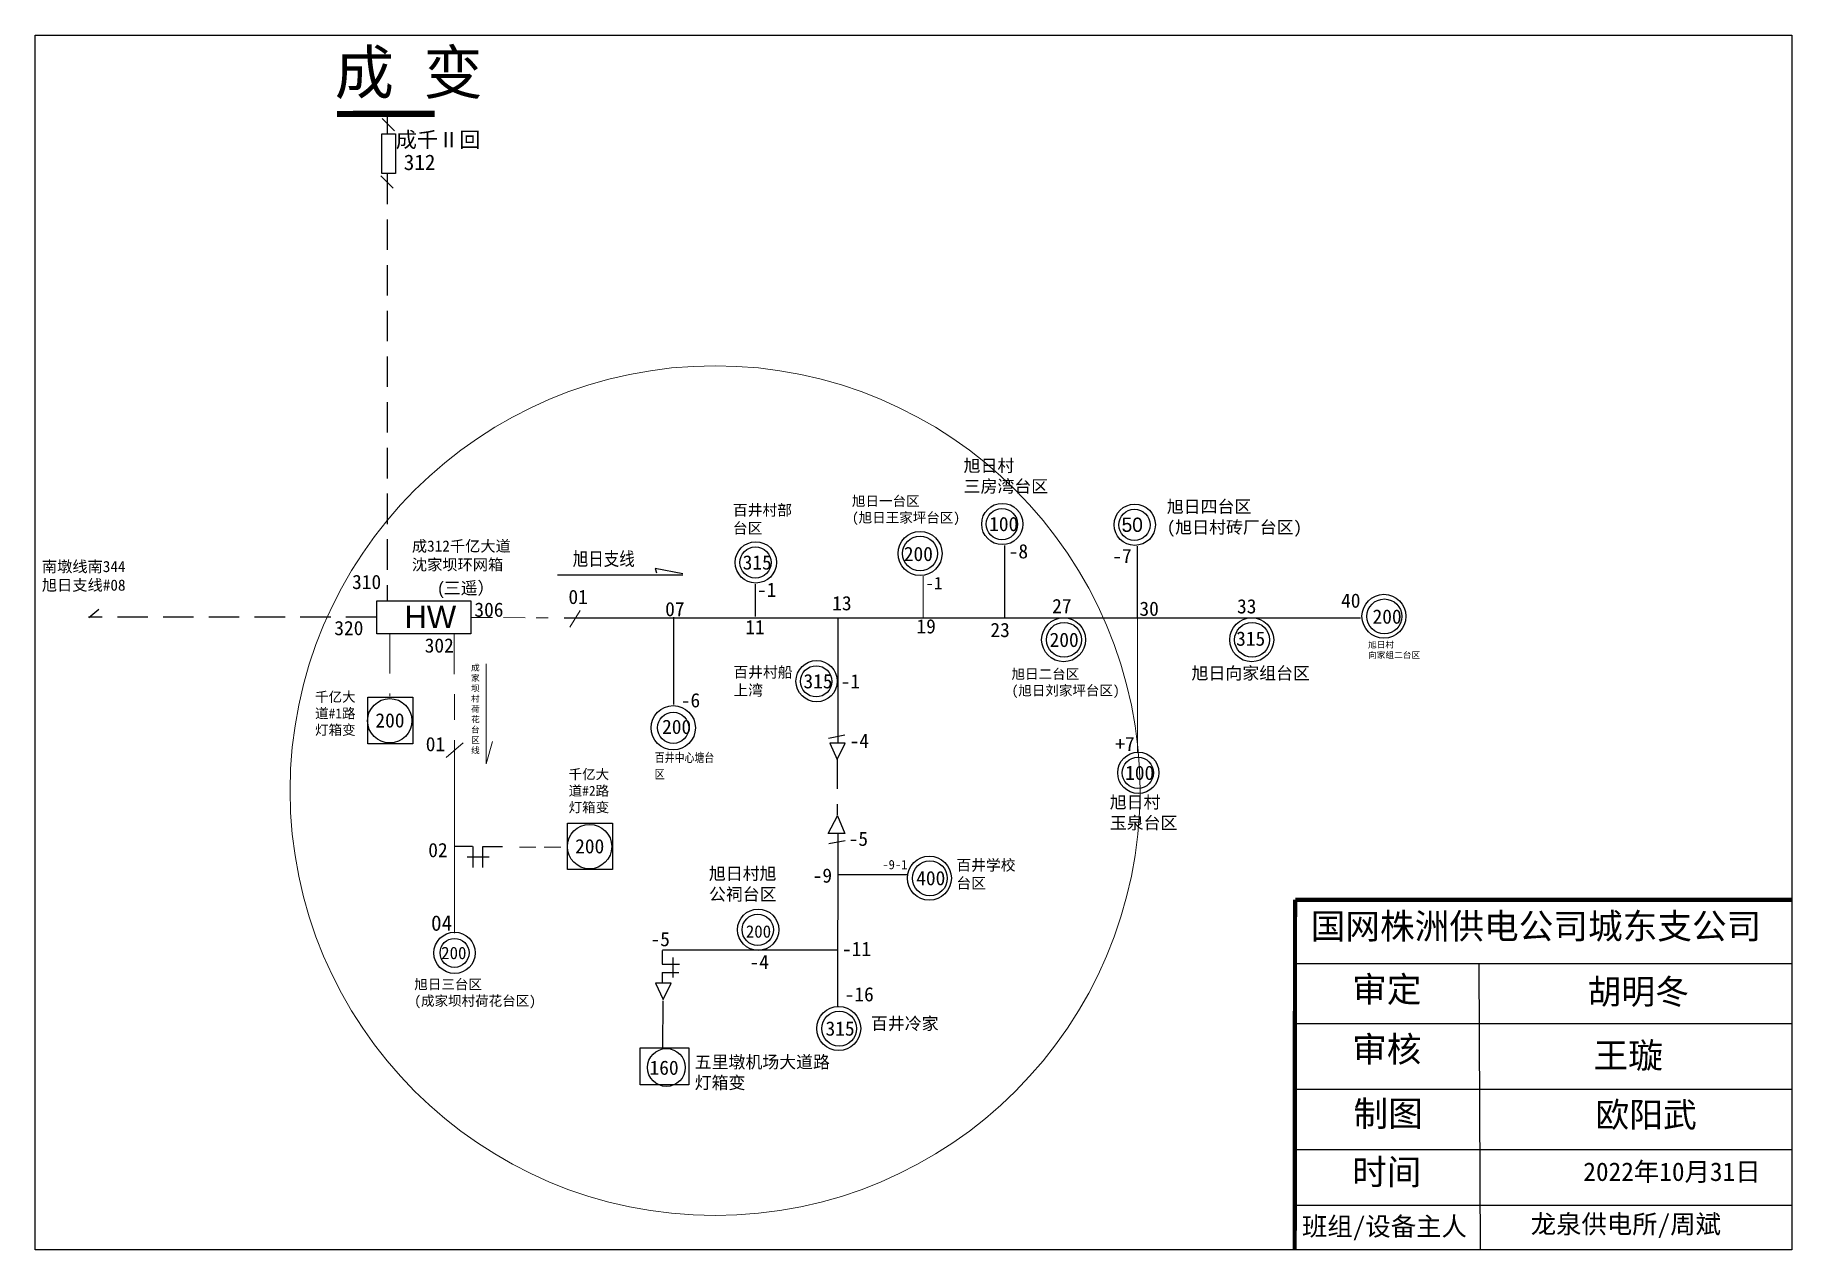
# Model space of a CAD drawing. Extents: x -843 to -559, y 4 to 200.
import ezdxf

# ---------------------------------------------------------------- set-up
doc = ezdxf.new("R2010")
doc.units = 0
doc.header["$LTSCALE"] = 0.774411
doc.linetypes.add('ACAD_ISO02W100', pattern=[15, 12, -3])
doc.linetypes.add('DASHED2', pattern=[9.525, 6.35, -3.175])
doc.layers.get('0').update_dxf_attribs({"linetype": 'CONTINUOUS'})
doc.styles.add('hztxt_txtstyle_0.00_0_0', font='', dxfattribs={"bigfont": 'hztxt.shx'})
doc.styles.add('hztxt_txtstyle_1.60_0_0', font='', dxfattribs={"height": 1.6, "bigfont": 'hztxt.shx'})
doc.styles.add('hztxt_txtstyle_1.75_0_0', font='', dxfattribs={"height": 1.75, "bigfont": 'hztxt.shx'})
doc.styles.add('hztxt_txtstyle_1.80_0_0', font='', dxfattribs={"height": 1.8, "bigfont": 'hztxt.shx'})
doc.styles.add('hztxt_txtstyle_2.00_0_0', font='', dxfattribs={"height": 2, "bigfont": 'hztxt.shx'})
doc.styles.add('hztxt_txtstyle_2.30_0_0', font='', dxfattribs={"height": 2.3, "bigfont": 'hztxt.shx'})
doc.styles.add('SimSun_txtstyle_2.00_0_0', font='', dxfattribs={"height": 2})
doc.styles.add('仿宋_txtstyle_4.00_0_0', font='simfang.ttf', dxfattribs={"height": 4})
doc.styles.add('字体', font='', dxfattribs={"height": 2.5})
doc.styles.add('宋体_txtstyle_0.00_0_0', font='')
doc.styles.add('宋体_txtstyle_1.00_0_0', font='', dxfattribs={"height": 1})
doc.styles.add('宋体_txtstyle_1.50_0_0', font='', dxfattribs={"height": 1.5})
doc.styles.add('宋体_txtstyle_2.00_0_0', font='', dxfattribs={"height": 2})
doc.styles.add('宋体_txtstyle_2.30_0_0', font='', dxfattribs={"height": 2.3})
doc.styles.add('宋体_txtstyle_3.00_0_0', font='', dxfattribs={"height": 3})
doc.styles.add('宋体_txtstyle_300.00_0_0300', font='SIMSUN.TTC', dxfattribs={"height": 300})
doc.styles.get('hztxt_txtstyle_0.00_0_0').set_extended_font_data('hztxt')
doc.styles.get('hztxt_txtstyle_1.60_0_0').set_extended_font_data('hztxt')
doc.styles.get('hztxt_txtstyle_1.75_0_0').set_extended_font_data('hztxt')
doc.styles.get('hztxt_txtstyle_1.80_0_0').set_extended_font_data('hztxt')
doc.styles.get('hztxt_txtstyle_2.00_0_0').set_extended_font_data('hztxt')
doc.styles.get('hztxt_txtstyle_2.30_0_0').set_extended_font_data('hztxt')
doc.styles.get('SimSun_txtstyle_2.00_0_0').set_extended_font_data('SimSun')
doc.styles.get('字体').set_extended_font_data('楷体_GB2312')
doc.styles.get('宋体_txtstyle_0.00_0_0').set_extended_font_data('宋体')
doc.styles.get('宋体_txtstyle_1.00_0_0').set_extended_font_data('宋体')
doc.styles.get('宋体_txtstyle_1.50_0_0').set_extended_font_data('宋体')
doc.styles.get('宋体_txtstyle_2.00_0_0').set_extended_font_data('宋体')
doc.styles.get('宋体_txtstyle_2.30_0_0').set_extended_font_data('宋体')
doc.styles.get('宋体_txtstyle_3.00_0_0').set_extended_font_data('宋体')

msp = doc.modelspace()

# ---------------------------------------------------------------- linework, layer by layer
at = {"linetype": 'ACAD_ISO02W100'}
msp.add_line((-785.85, 184.36), (-785.85, 187.45), dxfattribs=at)
at = {"linetype": 'Continuous'}
for p, q in [((-784.71, 184.86), (-786.69, 186.84)), ((-784.93, 175.63), (-786.91, 177.61)), ((-726.51, 111.71), (-726.51, 106.48)), ((-772.12, 69.39), (-775.07, 69.39)), ((-772.08, 69.39), (-772.08, 66)), ((-770.46, 66), (-770.46, 69.39)), ((-767.27, 69.29), (-770.45, 69.29)), ((-769.42, 67.62), (-772.96, 67.62)), ((-713.14, 64.84), (-701.83, 64.84)), ((-639.37, 50.5), (-559.3, 50.5)), ((-609.79, 50.49), (-609.57, 4.3)), ((-639.37, 40.79), (-559.3, 40.79)), ((-639.37, 30.2), (-559.3, 30.2)), ((-639.37, 20.49), (-559.3, 20.49)), ((-639.51, 11.48), (-559.3, 11.48))]:
    msp.add_line(p, q, dxfattribs=at)
at = {"linetype": 'DASHED2'}
msp.add_line((-785.91, 177.95), (-785.91, 108.93), dxfattribs=at)
at = {"color": 0, "linetype": 'Continuous'}
for p, q in [((-686.22, 106.36), (-686.22, 117.94)), ((-664.85, 106.24), (-664.85, 117.82)), ((-738.21, 113.36), (-742.64, 114.25)), ((-742.64, 114.25), (-742.46, 113.54)), ((-758.41, 113.21), (-738.21, 113.21)), ((-739.68, 106.4), (-739.68, 92.26)), ((-712.04, 87.31), (-714.69, 86.79)), ((-714.5, 86.05), (-713.31, 83.38)), ((-711.99, 86.04), (-714.5, 86.05)), ((-713.31, 83.38), (-711.99, 86.04)), ((-714.76, 71.46), (-713.25, 74.3)), ((-713.25, 74.3), (-712.08, 71.46)), ((-712.08, 71.46), (-714.76, 71.46)), ((-712, 70.29), (-714.65, 69.77)), ((-741.53, 52.6), (-741.53, 50.4)), ((-713.23, 52.66), (-741.49, 52.66)), ((-739.8, 51.45), (-739.8, 48.24)), ((-741.53, 49.01), (-738.81, 49.01)), ((-741.53, 49.01), (-741.53, 47.26)), ((-741.5, 50.39), (-738.73, 50.39)), ((-740.07, 47.31), (-742.58, 47.32)), ((-742.58, 47.32), (-741.39, 44.66)), ((-741.39, 44.66), (-740.07, 47.31))]:
    msp.add_line(p, q, dxfattribs=at)
at = {"color": 7, "linetype": 'Continuous', "lineweight": 0, "ltscale": 0.899659}
msp.add_line((-699.41, 106.19), (-699.41, 112.98), dxfattribs=at)
at = {"color": 7, "linetype": 'DASHED2'}
for p, q in [((-787.62, 106.36), (-834.08, 106.36)), ((-834.03, 106.31), (-832.42, 107.67))]:
    msp.add_line(p, q, dxfattribs=at)
at = {"color": 7, "linetype": 'DASHED2', "lineweight": 0, "ltscale": 0.714584}
msp.add_line((-772.42, 106.33), (-759.9, 106.27), dxfattribs=at)
msp.add_line((-757.36, 106.25), (-628.84, 106.26))
at = {"color": 7, "linetype": 'Continuous', "lineweight": 0, "ltscale": 0.25725}
for p, q in [((-754.76, 107.43), (-756.43, 104.75)), ((-773.63, 86.1), (-776.36, 83.75))]:
    msp.add_line(p, q, dxfattribs=at)
at = {"color": 0}
for p, q in [((-713.13, 86.04), (-713.11, 106.08)), ((-713.16, 43.61), (-713.14, 71.39))]:
    msp.add_line(p, q, dxfattribs=at)
at = {"color": 7, "linetype": 'Continuous', "lineweight": 0, "ltscale": 0.971632}
msp.add_line((-664.85, 106.24), (-664.85, 84.47), dxfattribs=at)
at = {"color": 7, "linetype": 'DASHED2', "lineweight": 0, "ltscale": 1.302978}
for p, q in [((-785.48, 103.68), (-785.48, 93.65)), ((-775.1, 103.56), (-775.01, 89.83))]:
    msp.add_line(p, q, dxfattribs=at)
at = {"color": 7, "linetype": 'Continuous', "lineweight": 0, "ltscale": 0.677052}
for p, q in [((-769.92, 98.82), (-769.92, 82.71)), ((-769.92, 82.71), (-768.91, 86.29))]:
    msp.add_line(p, q, dxfattribs=at)
at = {"color": 7, "linetype": 'Continuous', "lineweight": 0, "ltscale": 1.117093}
msp.add_line((-775.01, 86.55), (-775.01, 55.36), dxfattribs=at)
at = {"color": 0, "linetype": 'DASHED2'}
msp.add_line((-713.29, 83.58), (-713.28, 74.36), dxfattribs=at)
at = {"color": 7, "linetype": 'DASHED2', "lineweight": 0, "ltscale": 0.543448}
msp.add_line((-764.56, 69.26), (-756.74, 69.26), dxfattribs=at)
at = {"color": 0, "linetype": 'ByBlock'}
msp.add_line((-741.44, 44.48), (-741.46, 36.82), dxfattribs=at)
at = {"color": 7, "linetype": 'ByBlock'}
msp.add_lwpolyline([(-842.68, 200.3), (-559.3, 200.3), (-559.3, 4.3), (-842.68, 4.3)], close=True, dxfattribs=at)
at = {"linetype": 'Continuous'}
for points, const_width in [([(-778.23, 187.61), (-793.98, 187.58)], 1), ([(-639.42, 60.76), (-639.48, 4.3)], 0.683), ([(-639.37, 60.76), (-559.3, 60.76)], 0.683)]:
    msp.add_lwpolyline(points, dxfattribs=dict(at, const_width=const_width))
at = {"linetype": 'ACAD_ISO02W100'}
msp.add_lwpolyline([(-784.52, 177.96), (-786.73, 177.96), (-786.73, 184.36), (-784.52, 184.36)], close=True, dxfattribs=at)
at = {"lineweight": -2}
msp.add_lwpolyline([(-787.55, 108.99), (-772.42, 108.99), (-772.42, 103.68), (-787.55, 103.68)], close=True, dxfattribs=at)
at = {"linetype": 'Continuous'}
for points in [[(-789.03, 93.45), (-781.76, 93.45), (-781.76, 85.96), (-789.03, 85.96)], [(-756.8, 73.14), (-749.53, 73.14), (-749.53, 65.65), (-756.8, 65.65)]]:
    msp.add_lwpolyline(points, close=True, dxfattribs=at)
at = {"color": 0, "linetype": 'Continuous'}
msp.add_lwpolyline([(-745.08, 36.85), (-737.23, 36.85), (-737.23, 30.92), (-745.08, 30.92)], close=True, dxfattribs=at)
at = {"color": 12, "linetype": 'Continuous', "lineweight": 0, "ltscale": 3.839918, "true_color": 0xc00000}
msp.add_circle((-732.99, 78.38), 68.56, dxfattribs=at)
at = {"color": 0}
for centre, radius in [((-686.65, 121.41), 3.33), ((-665.28, 121.29), 3.33), ((-699.92, 116.65), 3.55), ((-726.42, 115.21), 3.33), ((-716.61, 96.04), 3.33), ((-664.71, 81.26), 3.33), ((-698.42, 64.26), 3.55), ((-726.04, 55.94), 3.33), ((-775.02, 52.2), 3.33), ((-775.02, 52.2), 2.34), ((-713.05, 39.99), 3.55)]:
    msp.add_circle(centre, radius, dxfattribs=at)
at = {"color": 0, "linetype": 'Continuous'}
for centre, radius in [((-686.71, 121.39), 2.52), ((-665.34, 121.27), 2.52), ((-699.92, 116.65), 2.82), ((-726.48, 115.19), 2.52), ((-716.68, 96.02), 2.52), ((-739.74, 88.52), 3.58), ((-739.74, 88.52), 2.52), ((-664.77, 81.25), 2.52), ((-698.34, 64.24), 2.82), ((-726.11, 55.93), 2.52), ((-712.97, 39.98), 2.82), ((-740.84, 33.7), 3.05)]:
    msp.add_circle(centre, radius, dxfattribs=at)
at = {"color": 0, "linetype": 'ByBlock'}
for centre, radius in [((-625.08, 106.51), 3.55), ((-625.01, 106.49), 2.82)]:
    msp.add_circle(centre, radius, dxfattribs=at)
for centre in [(-676.76, 102.73), (-646.42, 102.73)]:
    msp.add_circle(centre, 3.55)
at = {"color": 7, "linetype": 'Continuous'}
for centre in [(-676.69, 102.72), (-646.35, 102.72)]:
    msp.add_circle(centre, 2.82, dxfattribs=at)
at = {"linetype": 'Continuous'}
for centre in [(-785.47, 89.66), (-753.24, 69.35)]:
    msp.add_circle(centre, 3.58, dxfattribs=at)

# ---------------------------------------------------------------- texts
at = {"linetype": 'Continuous', "attachment_point": 1}
for s, insert, char_height, width, style in [('{\\fSimSun|b0|i0|c134|p2;成 变}', (-794.35, 197.8), 7, 27.4955, 'hztxt_txtstyle_0.00_0_0'), ('{\\fSimSun|b0|i0|c134|p2;成312千亿大道沈家坝环网箱}', (-781.9, 118.75), 1.8, 16.1467, 'hztxt_txtstyle_1.80_0_0'), ('国网株洲供电公司城东支公司', (-636.9, 58.56), 4.0999, 112.0892, '宋体_txtstyle_3.00_0_0'), ('审定', (-630.22, 48.37), 4.1, 32.0635, '宋体_txtstyle_0.00_0_0'), ('胡明冬', (-592.24, 47.95), 4, 32.0635, '仿宋_txtstyle_4.00_0_0'), ('审核', (-630.22, 38.71), 4.1, 32.0635, '宋体_txtstyle_0.00_0_0'), ('{\\fSimSun|b0|i0|c134|p2;王璇}', (-591.26, 37.71), 4.0999, 45.1729, '宋体_txtstyle_0.00_0_0'), ('制图', (-630, 28.3), 4.1, 32.0635, '宋体_txtstyle_0.00_0_0'), ('欧阳武', (-590.97, 28.09), 4, 55.6223, '仿宋_txtstyle_4.00_0_0'), ('时间', (-630.22, 18.89), 4.1, 32.0635, '宋体_txtstyle_0.00_0_0'), ('2022年10月31日', (-592.92, 18.39), 3, 35.3626, '宋体_txtstyle_3.00_0_0')]:
    msp.add_mtext(s, dxfattribs=dict(at, insert=insert, char_height=char_height, width=width, style=style))
at = {"color": 0, "linetype": 'Continuous', "char_height": 2.5, "attachment_point": 1, "style": 'hztxt_txtstyle_0.00_0_0'}
for s, insert, width in [('{\\fSimSun|b0|i0|c134|p2;成千Ⅱ回}', (-784.5, 184.68), 14.1041), ('{\\fSimSun|b0|i0|c0|p2;3\\fSimSun|b0|i0|c134|p2;12}', (-783.21, 181.03), 5.6554)]:
    msp.add_mtext(s, dxfattribs=dict(at, insert=insert, width=width))
at = {"attachment_point": 1}
for s, insert, char_height, width, style in [('旭日村^M^J三房湾台区', (-692.89, 131.83), 2, 29.4048, 'SimSun_txtstyle_2.00_0_0'), ('{\\fSimSun|b0|i0|c134|p2;旭日四台区\\P(旭日村砖厂台区)}', (-660.11, 125.22), 2, 29.4048, 'hztxt_txtstyle_2.00_0_0'), ('{\\fSimSun|b0|i0|c0|p2;27}', (-678.61, 109.32), 2.3, 4.8377, 'hztxt_txtstyle_0.00_0_0'), ('33', (-648.78, 109.28), 2.3, 4.8377, '宋体_txtstyle_2.30_0_0'), ('40', (-632, 110.2), 2.3, 4.8377, '宋体_txtstyle_2.30_0_0'), ('{\\fSimSun|b0|i0|c0|p2;23}', (-688.57, 105.46), 2.3, 4.8377, 'hztxt_txtstyle_0.00_0_0'), ('{\\fSimSun|b0|i0|c0|p2;200}', (-679.02, 103.87), 2.3, 4.8377, 'hztxt_txtstyle_0.00_0_0'), ('{\\fSimSun|b0|i0|c0|p2;315}', (-648.93, 104.06), 2.3, 4.8377, 'hztxt_txtstyle_2.30_0_0'), ('{\\fSimSun|b0|i0|c134|p2;旭日二台区\\P(旭日刘家坪台区)}', (-685.16, 98.01), 1.6, 18.6109, 'hztxt_txtstyle_0.00_0_0'), ('旭日向家组台区^M^J', (-656.12, 98.34), 2, 37.1204, 'SimSun_txtstyle_2.00_0_0'), ('{\\fSimSun|b0|i0|c134|p2;千亿大道#1路灯箱变}', (-797.53, 94.32), 1.6, 8.0635, 'hztxt_txtstyle_1.60_0_0'), ('200', (-787.79, 90.87), 2.3, 4.8377, '宋体_txtstyle_2.30_0_0'), ('{\\fSimSun|b0|i0|c134|p2;千亿大道#2路灯箱变}', (-756.62, 81.83), 1.6, 8.0635, 'hztxt_txtstyle_1.60_0_0'), ('旭日村^M^J玉泉台区', (-669.31, 77.52), 2, 29.4048, 'SimSun_txtstyle_2.00_0_0'), ('200', (-755.56, 70.56), 2.3, 4.8377, '宋体_txtstyle_2.30_0_0'), ('{\\fSimSun|b0|i0|c134|p2;旭日三台区\\P(成家坝村荷花台区)}', (-781.52, 47.93), 1.6, 18.6109, 'hztxt_txtstyle_1.60_0_0')]:
    msp.add_mtext(s, dxfattribs=dict(at, insert=insert, char_height=char_height, width=width, style=style))
at = {"color": 0, "attachment_point": 1}
for s, insert, char_height, width, style in [('{\\fSimSun|b0|i0|c134|p2;旭日一台区\\P(旭日王家坪台区)}', (-710.91, 125.92), 1.6, 18.33, 'hztxt_txtstyle_0.00_0_0'), ('{\\fSimSun|b0|i0|c134|p2;百井村部台区}', (-730.12, 124.53), 1.75, 10.4685, 'hztxt_txtstyle_0.00_0_0'), ('50', (-667.4, 122.44), 2.3, 4.8377, 'hztxt_txtstyle_0.00_0_0'), ('旭日支线', (-755.95, 116.95), 2.5, 16.4292, 'hztxt_txtstyle_0.00_0_0'), ('{\\fSimSun|b0|i0|c134|p2;315}', (-728.54, 116.36), 2.3, 4.8377, 'hztxt_txtstyle_0.00_0_0'), ('200', (-702.54, 117.73), 2.3, 4.8377, '宋体_txtstyle_2.30_0_0'), ('{\\fSimSun|b0|i0|c0|p2;-7}', (-668.91, 117.39), 2.3, 4.8377, 'hztxt_txtstyle_0.00_0_0'), ('{\\fSimSun|b0|i0|c134|p2;-1}', (-726.23, 111.95), 2.3, 4.8377, 'hztxt_txtstyle_0.00_0_0'), ('{\\fSimSun|b0|i0|c0|p2;0\\fSimSun|b0|i0|c134|p2;7}', (-741.04, 108.83), 2.3, 4.8377, 'hztxt_txtstyle_0.00_0_0'), ('{\\fSimSun|b0|i0|c134|p2;13}', (-714.09, 109.78), 2.3, 4.8377, 'hztxt_txtstyle_0.00_0_0'), ('30', (-664.53, 108.89), 2.3, 4.8377, '宋体_txtstyle_2.30_0_0'), ('{\\fSimSun|b0|i0|c134|p2;11}', (-728.12, 105.92), 2.3, 4.8377, 'hztxt_txtstyle_0.00_0_0'), ('{\\fSimSun|b0|i0|c134|p2;315}', (-718.73, 97.19), 2.3, 4.8377, 'hztxt_txtstyle_0.00_0_0'), ('{\\fSimSun|b0|i0|c134|p2;-1}', (-712.73, 97.18), 2.3, 4.8377, 'hztxt_txtstyle_0.00_0_0'), ('{\\fSimSun|b0|i0|c0|p2;-6}', (-738.52, 94.12), 2.3, 4.8377, 'hztxt_txtstyle_0.00_0_0'), ('200', (-741.54, 89.83), 2.3, 4.8377, '宋体_txtstyle_2.30_0_0'), ('{\\fSimSun|b0|i0|c0|p2;-4}', (-711.29, 87.57), 2.3, 4.8377, 'hztxt_txtstyle_0.00_0_0'), ('百井中心塘台区', (-742.72, 84.43), 1.6, 10.0477, 'hztxt_txtstyle_0.00_0_0'), ('{\\fSimSun|b0|i0|c134|p2;-5}', (-711.44, 71.77), 2.3, 4.8377, 'hztxt_txtstyle_0.00_0_0'), ('{\\fSimSun|b0|i0|c134|p2;旭日村旭\\P公祠台区}', (-733.98, 66), 2, 14.9551, 'hztxt_txtstyle_0.00_0_0'), ('{\\fSimSun|b0|i0|c134|p2;-9}', (-717.24, 65.83), 2.3, 4.8377, 'hztxt_txtstyle_0.00_0_0'), ('{\\fSimSun|b0|i0|c134|p2;400}', (-700.54, 65.41), 2.3, 4.8377, 'hztxt_txtstyle_0.00_0_0'), ('{\\fSimSun|b0|i0|c134|p2;百井学校台区}', (-694.06, 67.24), 1.75, 10.4685, 'hztxt_txtstyle_0.00_0_0'), ('-5', (-743.41, 55.58), 2.3, 4.8377, '宋体_txtstyle_2.30_0_0'), ('{\\fSimSun|b0|i0|c134|p2;-11}', (-712.51, 54), 2.3, 4.8377, 'hztxt_txtstyle_0.00_0_0'), ('{\\fSimSun|b0|i0|c134|p2;200}', (-777.18, 53.19), 2, 7.1844, 'hztxt_txtstyle_0.00_0_0'), ('-4', (-727.43, 51.89), 2.3, 14.6428, '宋体_txtstyle_2.30_0_0'), ('{\\fSimSun|b0|i0|c134|p2;-16}', (-712.08, 46.67), 2.3, 4.8377, 'hztxt_txtstyle_0.00_0_0'), ('{\\fSimSun|b0|i0|c134|p2;315}', (-715.17, 41.14), 2.3, 4.8377, 'hztxt_txtstyle_0.00_0_0'), ('{\\fSimSun|b0|i0|c134|p2;百井冷家}', (-707.84, 41.8), 2, 16.4292, 'hztxt_txtstyle_0.00_0_0'), ('{\\fSimSun|b0|i0|c0|p2;160}', (-743.56, 34.82), 2.3, 4.8377, 'hztxt_txtstyle_0.00_0_0')]:
    msp.add_mtext(s, dxfattribs=dict(at, insert=insert, char_height=char_height, width=width, style=style))
at = {"color": 7, "attachment_point": 1}
for s, insert, char_height, width, style in [('100', (-688.77, 122.56), 2.3, 4.8377, '宋体_txtstyle_2.30_0_0'), ('-8', (-685.62, 118.16), 2.3, 4.8377, '宋体_txtstyle_2.30_0_0'), ('{\\fSimSun|b0|i0|c0|p2;01}', (-756.65, 110.8), 2.3, 4.8377, 'hztxt_txtstyle_2.30_0_0'), ('19', (-700.5, 106.05), 2.3, 4.8377, '宋体_txtstyle_2.30_0_0'), ('{\\fSimSun|b0|i0|c134|p2;百井村船上湾}', (-730.03, 98.38), 1.75, 10.4685, 'hztxt_txtstyle_1.75_0_0'), ('{\\fSimSun|b0|i0|c0|p2;+7}', (-668.42, 87.07), 2.3, 4.8377, 'hztxt_txtstyle_2.30_0_0'), ('{\\fSimSun|b0|i0|c0|p2;100}', (-666.83, 82.41), 2.3, 4.8377, 'hztxt_txtstyle_2.30_0_0'), ('-9-1', (-706.02, 67.2), 1.5, 4.8377, '宋体_txtstyle_1.50_0_0'), ('{\\fSimSun|b0|i0|c0|p2;200}', (-728.03, 56.65), 2, 4.8377, 'hztxt_txtstyle_2.30_0_0'), ('{\\fSimSun|b0|i0|c134|p2;五里墩机场大道路灯箱变}', (-736.28, 35.59), 2, 22.7548, 'hztxt_txtstyle_2.00_0_0')]:
    msp.add_mtext(s, dxfattribs=dict(at, insert=insert, char_height=char_height, width=width, style=style))
at = {"color": 1, "linetype": 'Continuous', "insert": (-841.59, 115.45), "char_height": 1.8, "width": 16.1467, "attachment_point": 1, "style": 'hztxt_txtstyle_1.80_0_0'}
msp.add_mtext('{\\fSimSun|b0|i0|c134|p2;南墩线南344\\P旭日支线#08}', dxfattribs=at)
at = {"color": 7, "linetype": 'DASHED2', "lineweight": 0, "ltscale": 0.723876, "char_height": 2.3, "attachment_point": 1, "style": '宋体_txtstyle_2.30_0_0'}
for s, insert in [('310', (-791.55, 113.21)), ('306', (-771.82, 108.74)), ('320', (-794.42, 105.77)), ('302', (-779.84, 102.96))]:
    msp.add_mtext(s, dxfattribs=dict(at, insert=insert))
at = {"color": 2, "linetype": 'DASHED2', "lineweight": 0, "ltscale": 0.844329, "true_color": 0xffff00, "insert": (-777.66, 112.08), "char_height": 2, "attachment_point": 1, "style": 'hztxt_txtstyle_2.00_0_0'}
msp.add_mtext('({\\fSimSun|b0|i0|c134|p2;三遥）}', dxfattribs=at)
at = {"color": 7, "linetype": 'Continuous', "lineweight": 0, "ltscale": 0.899659, "insert": (-699.04, 112.88), "char_height": 2, "attachment_point": 1, "style": '宋体_txtstyle_2.00_0_0'}
msp.add_mtext('-1', dxfattribs=at)
at = {"lineweight": -2, "insert": (-783.11, 108.22), "char_height": 3.588, "width": 41.1029, "attachment_point": 1, "style": 'hztxt_txtstyle_0.00_0_0'}
msp.add_mtext('{\\fArial|b0|i0|c0|p32;HW}', dxfattribs=at)
at = {"color": 7, "linetype": 'ByBlock', "insert": (-626.92, 107.62), "char_height": 2.3, "width": 4.8377, "attachment_point": 1, "style": 'hztxt_txtstyle_2.30_0_0'}
msp.add_mtext('{\\fSimSun|b0|i0|c134|p2;200}', dxfattribs=at)
at = {"color": 7, "linetype": 'ByBlock', "lineweight": 0, "ltscale": 0.899659, "insert": (-627.64, 102.43), "char_height": 1, "attachment_point": 1, "style": '宋体_txtstyle_1.00_0_0'}
msp.add_mtext('旭日村^M^J向家组二台区', dxfattribs=at)
at = {"color": 2, "linetype": 'DASHED2', "lineweight": 0, "ltscale": 0.719011, "true_color": 0xffff00, "insert": (-772.36, 98.72), "char_height": 1, "attachment_point": 1, "style": '宋体_txtstyle_1.00_0_0'}
msp.add_mtext('成^J家^J坝^J村^J荷^J花^J台^J区^J线', dxfattribs=at)
at = {"color": 7, "linetype": 'Continuous', "lineweight": 0, "ltscale": 2.111875, "attachment_point": 1}
for s, insert, char_height, style in [('{\\fSimSun|b0|i0|c134|p2;0}1', (-779.67, 87.04), 2.3, '宋体_txtstyle_2.30_0_0'), ('{\\fSimSun|b0|i0|c134|p2;04}', (-778.81, 58.26), 2.5, '字体')]:
    msp.add_mtext(s, dxfattribs=dict(at, insert=insert, char_height=char_height, style=style))
at = {"color": 7, "linetype": 'Continuous', "lineweight": 0, "ltscale": 0.651813, "insert": (-779.26, 69.94), "char_height": 2.3, "attachment_point": 1, "style": '宋体_txtstyle_2.30_0_0'}
msp.add_mtext('02', dxfattribs=at)
at = {"color": 7, "linetype": 'Continuous', "lineweight": 0, "ltscale": 1.183108, "char_height": 3, "attachment_point": 1}
for s, insert, style in [('班组/设备主人', (-638.3, 9.56), '宋体_txtstyle_300.00_0_0300'), ('龙泉供电所/周斌', (-601.4, 9.93), '宋体_txtstyle_3.00_0_0')]:
    msp.add_mtext(s, dxfattribs=dict(at, insert=insert, style=style))

doc.saveas('drawing.dxf')
